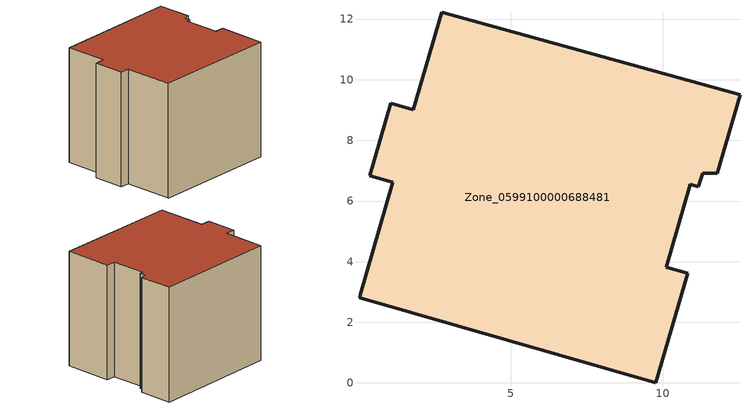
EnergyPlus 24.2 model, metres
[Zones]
Zone_0599100000688481
 floor ground (C_G): 10.13,3.82 10.84,3.61 9.78,0 0.01,2.82 0.04,2.9 1.1,6.62 0.35,6.84 1.04,9.23 1.79,9.01 2.72,12.23 12.55,9.5 11.8,6.91 11.32,6.92 11.17,6.48 10.92,6.55 z0
 wall outside (C_F): 2.72,12.23 1.79,9.01 1.04,9.23 0.35,6.84 1.1,6.62 0.04,2.9 0.01,2.82 9.78,0 10.84,3.61 10.13,3.82 10.92,6.55 11.17,6.48 11.32,6.92 11.8,6.91 12.55,9.5 2.72,12.23 z0:9.21
 roof outside (C_R): 0.04,2.9 0.01,2.82 9.78,0 10.84,3.61 10.13,3.82 10.92,6.55 11.17,6.48 11.32,6.92 11.8,6.91 12.55,9.5 2.72,12.23 1.79,9.01 1.04,9.23 0.35,6.84 1.1,6.62 z9.21
[BUILDING]
Pand.0599100000688481: North Axis=0; Terrain=City; Loads Convergence Tolerance Value=0.04; Temperature Convergence Tolerance Value=0.4; Solar Distribution=FullExterior; Maximum Number of Warmup Days=25; Minimum Number of Warmup Days=1
[Site:Location]
Rotterdam.The.Hague.AP_ZH_NLD Design_Conditions: Latitude=51.96; Longitude=4.45; Time Zone=1; Elevation=-4.5
[SITE:GROUNDTEMPERATURE:BUILDINGSURFACE]
18, 18, 18, 18, 18, 18, 18, 18, 18, 18, 18, 18
[MATERIAL] Thermal Absorptance=0.9; Solar Absorptance=0.7; Visible Absorptance=0.7
Name | Roughness | Thickness | Conductivity | Density | Specific Heat
G.TI.1946 | MediumSmooth | 0.15 | 1 | 540 | 1210
F.TI.1946 | Rough | 0.3 | 0.857143 | 1920 | 840
R.TI.1946 | MediumRough | 0.2 | 0.1 | 1500 | 1000
[CONSTRUCTION]
C_G: G.TI.1946
C_F: F.TI.1946
C_R: R.TI.1946
[ZONE]
Zone_0599100000688481: Type=1; Multiplier=1; Ceiling Height=Autocalculate; Volume=Autocalculate; Floor Area=autocalculate; Part of Total Floor Area=Yes
[ZONEINFILTRATION:DESIGNFLOWRATE]
Infil_Zone_0599100000688481: Zone or ZoneList or Space or SpaceList=Zone_0599100000688481; Schedule=AlwaysOn; Design Flow Rate Calculation Method=Flow/Area; Flow Rate per Floor Area=0.003; Constant Term Coefficient=1; Temperature Term Coefficient=0; Velocity Term Coefficient=0; Velocity Squared Term Coefficient=0
[HVACTEMPLATE:ZONE:IDEALLOADSAIRSYSTEM]
Zone_0599100000688481: Maximum Heating Supply Air Temperature=50; Minimum Cooling Supply Air Temperature=13; Maximum Heating Supply Air Humidity Ratio=0.0156; Minimum Cooling Supply Air Humidity Ratio=0.0077; Heating Limit=NoLimit; Cooling Limit=NoLimit; Dehumidification Control Type=ConstantSensibleHeatRatio; Cooling Sensible Heat Ratio=0.7; Dehumidification Setpoint=60; Humidification Control Type=None; Humidification Setpoint=30; Outdoor Air Method=None; Outdoor Air Flow Rate per Person=0.00944; Outdoor Air Flow Rate per Zone Floor Area=0; Outdoor Air Flow Rate per Zone=0; Demand Controlled Ventilation Type=None; Outdoor Air Economizer Type=NoEconomizer; Heat Recovery Type=None; Sensible Heat Recovery Effectiveness=0.7; Latent Heat Recovery Effectiveness=0.65
[ZONECONTROL:THERMOSTAT]
ThermostatControl_Zone_0599100000688481: Zone or ZoneList=Zone_0599100000688481; Control Type Schedule=DualSetpointControlType; Control 1=Thermostat_Zone_0599100000688481; Temperature Difference Between Cutout And Setpoint=0
[THERMOSTATSETPOINT:DUALSETPOINT]
Thermostat_Zone_0599100000688481: Heating Setpoint Temperature Schedule=HeatingSetpoint_Zone_0599100000688481; Cooling Setpoint Temperature Schedule=CoolingSetpoint_Zone_0599100000688481
[SCHEDULE:COMPACT]
HeatingSetpoint_Zone_0599100000688481: Through: 12/31, For: AllDays, Until: 24:00, 21
CoolingSetpoint_Zone_0599100000688481: Through: 12/31, For: AllDays, Until: 24:00, 24
DualSetpointControlType: Through: 12/31, For: AllDays, Until: 24:00, 4
AlwaysOn: Through: 12/31, For: AllDays, Until: 24:00, 1
